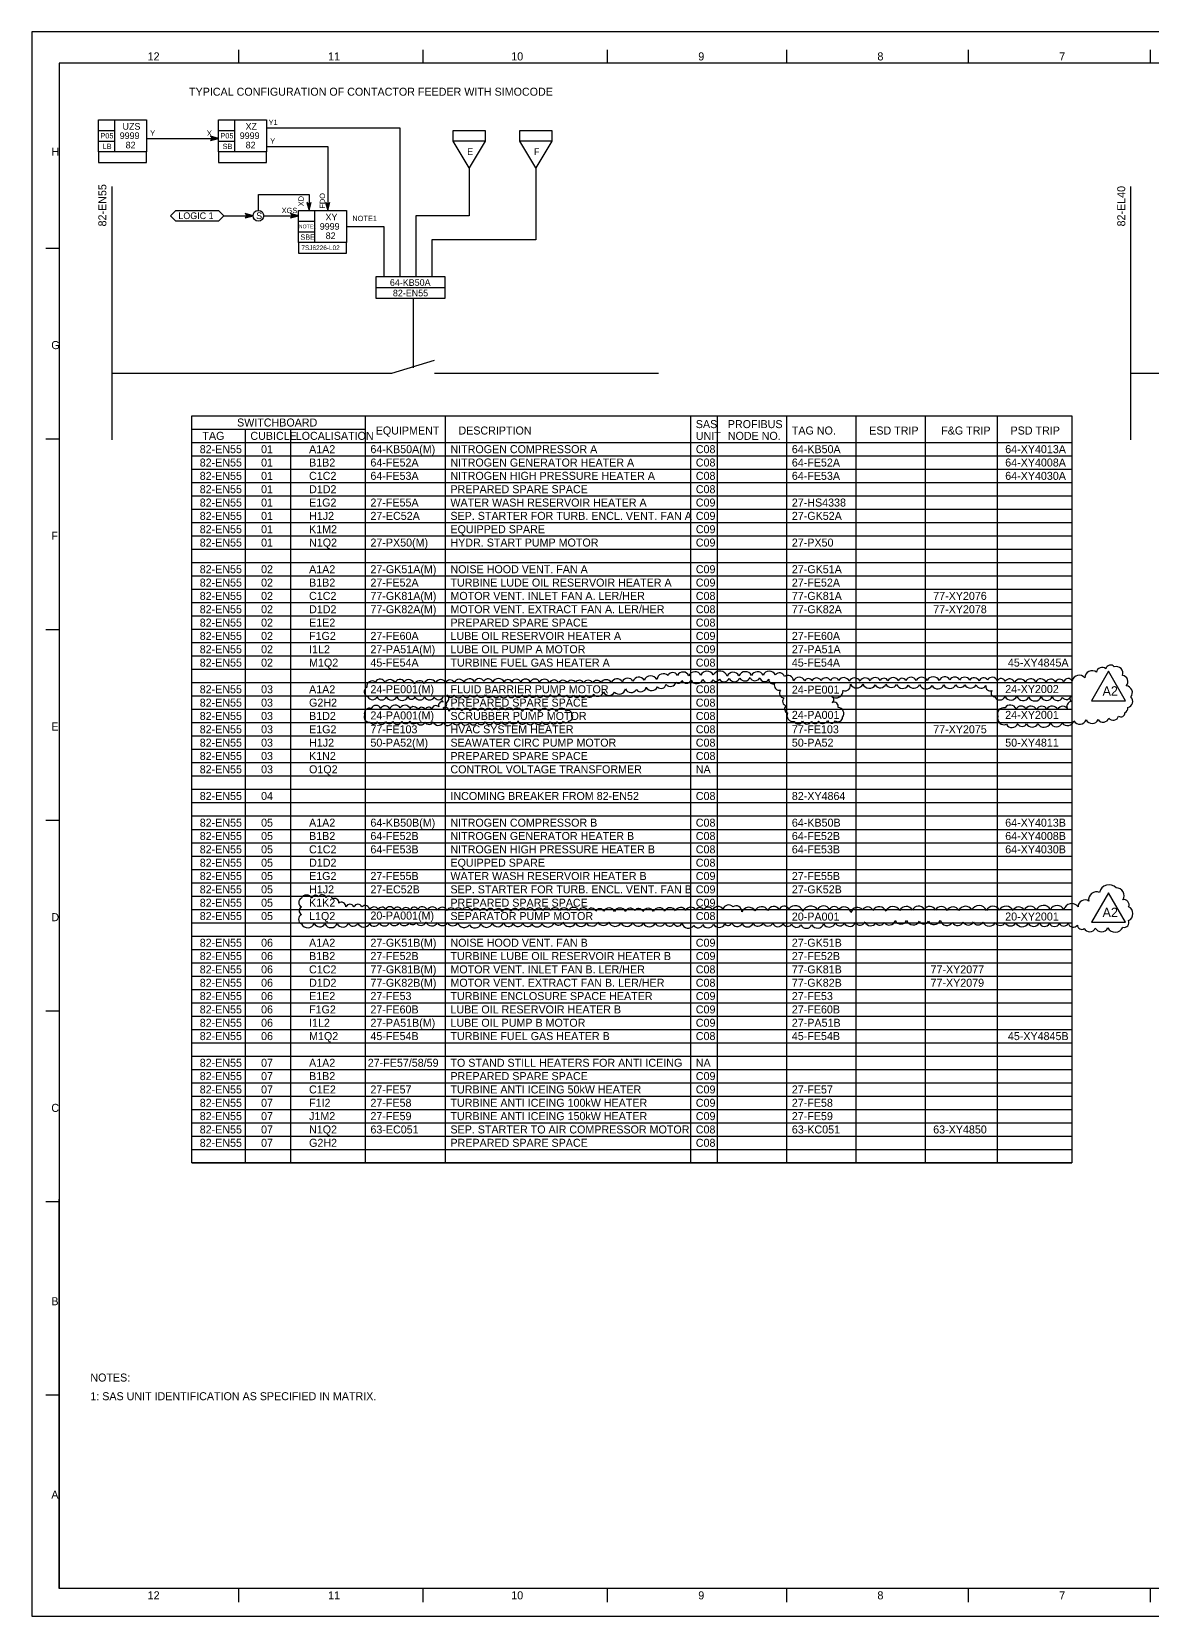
# Model space of a CAD drawing. Extents: x 0 to 841, y 0 to 594.
# Drawn here: x 0 to 420, y 0 to 594 of the extents above; entities that cross this region are included whole.
import ezdxf

# ---------------------------------------------------------------- set-up
doc = ezdxf.new("R2010")
doc.units = 0
for name, color, linetype in [('01-LIN-025-A', 7, 'Continuous'), ('09-LIN-050-B', 7, 'Continuous'), ('12-LIN-100-A', 7, 'Continuous'), ('36-TXT-035', 7, 'Continuous'), ('46-', 7, 'Continuous'), ('48-BOR-018', 7, 'Continuous'), ('50-REV-035-TRNG', 7, 'Continuous'), ('53-FAB-UD', 7, 'Continuous')]:
    doc.layers.add(name, color=color, linetype=linetype)

msp = doc.modelspace()

# ---------------------------------------------------------------- linework, layer by layer
at = {"layer": '01-LIN-025-A'}
for p, q in [((829.26, 582.23), (10.33, 582.23)), ((10.33, 582.23), (10.33, 10.38)), ((77.49, 587.26), (77.49, 582.23)), ((146.65, 587.26), (146.65, 582.23)), ((215.82, 587.26), (215.82, 582.23)), ((282.98, 587.26), (282.98, 582.23)), ((351.14, 587.26), (351.14, 582.23)), ((419.3, 587.26), (419.3, 582.23)), ((43, 554), (70, 554)), ((30, 536), (30, 441)), ((412, 536), (412, 441)), ((72, 525), (83, 525)), ((87, 525), (100, 525)), ((10.33, 512.76), (5.32, 512.76)), ((143, 494), (143, 468)), ((135, 466), (151.06, 470.82)), ((30, 466), (135, 466)), ((151, 466), (235, 466)), ((412, 466), (517, 466)), ((125, 450), (125, 170)), ((155, 450), (155, 170)), ((247, 450), (247, 170)), ((257, 450), (257, 170)), ((283, 450), (283, 170)), ((309, 450), (309, 170)), ((335, 450), (335, 170)), ((362, 450), (362, 170)), ((10.33, 441.28), (5.32, 441.28)), ((60, 445), (125, 445)), ((60, 440), (390, 440)), ((80, 445), (80, 170)), ((97, 445), (97, 170)), ((60, 435), (390, 435)), ((60, 430), (390, 430)), ((60, 425), (390, 425)), ((60, 420), (390, 420)), ((60, 415), (390, 415)), ((60, 410), (390, 410)), ((60, 405), (390, 405)), ((60, 400), (390, 400)), ((60, 395), (390, 395)), ((60, 390), (390, 390)), ((60, 385), (390, 385)), ((60, 380), (390, 380)), ((60, 375), (390, 375)), ((10.33, 369.8), (5.32, 369.8)), ((60, 370), (390, 370)), ((60, 365), (390, 365)), ((60, 360), (390, 360)), ((60, 355), (390, 355)), ((60, 350), (390, 350)), ((60, 345), (390, 345)), ((60, 340), (390, 340)), ((60, 335), (390, 335)), ((60, 330), (390, 330)), ((60, 325), (390, 325)), ((60, 320), (390, 320)), ((60, 315), (390, 315)), ((60, 310), (390, 310)), ((60, 305), (390, 305)), ((10.33, 298.32), (5.32, 298.32)), ((60, 300), (390, 300)), ((60, 295), (390, 295)), ((60, 290), (390, 290)), ((60, 285), (390, 285)), ((60, 280), (390, 280)), ((60, 275), (390, 275)), ((60, 270), (390, 270)), ((60, 265), (390, 265)), ((60, 260), (390, 260)), ((60, 255), (390, 255)), ((60, 250), (390, 250)), ((60, 245), (390, 245)), ((60, 240), (390, 240)), ((60, 235), (390, 235)), ((10.33, 226.84), (5.32, 226.84)), ((60, 230), (390, 230)), ((60, 225), (390, 225)), ((60, 220), (390, 220)), ((60, 215), (390, 215)), ((60, 210), (390, 210)), ((60, 210), (378, 210)), ((60, 205), (390, 205)), ((60, 200), (390, 200)), ((60, 195), (390, 195)), ((60, 190), (390, 190)), ((60, 185), (390, 185)), ((60, 180), (390, 180)), ((60, 175), (390, 175)), ((60, 170), (390, 170)), ((10.33, 155.36), (5.32, 155.36)), ((10.33, 10.38), (10.33, 156.36)), ((10.33, 82.87), (5.32, 82.87)), ((648.95, 10.38), (10.33, 10.38)), ((77.49, 10.38), (77.49, 5.35)), ((146.65, 10.38), (146.65, 5.35)), ((215.82, 10.38), (215.82, 5.35)), ((282.98, 10.38), (282.98, 5.35)), ((351.14, 10.38), (351.14, 5.35)), ((419.3, 10.38), (419.3, 5.35))]:
    msp.add_line(p, q, dxfattribs=at)
for points in [[(88, 558), (138, 558), (138, 502)], [(88, 551), (111, 551), (111, 527)], [(164, 543), (164, 525), (144, 525), (144, 502)], [(189, 543), (189, 516), (150, 516), (150, 502)], [(85, 527), (85, 533), (104, 533), (104, 527)], [(118, 521), (132, 521), (132, 502)]]:
    msp.add_lwpolyline(points, dxfattribs=at)
msp.add_lwpolyline([(60, 450), (390, 450), (390, 170), (60, 170)], close=True, dxfattribs=at)
at = {"layer": '09-LIN-050-B'}
msp.add_lwpolyline([(0, 0), (841, 0), (841, 594), (0, 594)], close=True, dxfattribs=at)
at = {"layer": '12-LIN-100-A'}
for p, q in [((154.98, 502.05), (128.98, 502.05)), ((128.98, 502.05), (128.98, 494.05)), ((154.98, 494.05), (154.98, 502.05)), ((128.98, 498.05), (154.98, 498.05)), ((128.98, 494.05), (154.98, 494.05))]:
    msp.add_line(p, q, dxfattribs=at)
at = {"layer": '36-TXT-035'}
for points in [[(403.76, 354.24), (397.39, 343.2), (410.14, 343.2)], [(403.76, 271.22), (397.39, 260.18), (410.14, 260.18)]]:
    msp.add_lwpolyline(points, close=True, dxfattribs=at)
for centre, radius, start, end in [((404.52, 354.75), 1.83, 41.05178, 167.80266), ((127.74, 348.52), 2.14, 58.06601, 184.8169), ((130.59, 349.24), 2.04, 20.91132, 147.6622), ((134.36, 349.04), 2.08, 26.62456, 153.37544), ((138.03, 349.29), 1.94, 32.63635, 159.38723), ((141.34, 348.92), 2.19, 13.22604, 139.97692), ((145.4, 348.63), 2.09, 30.81142, 157.5623), ((149.39, 348.76), 2.39, 30.27848, 157.02936), ((153.35, 349.01), 2.13, 26.62456, 153.37544), ((156.87, 349.22), 1.78, 28.2619, 155.01278), ((160.27, 349.2), 2.03, 28.05732, 154.80821), ((164.1, 349.24), 2.23, 29.22833, 155.97922), ((167.82, 349.56), 1.93, 29.63875, 156.38963), ((171.15, 349.51), 1.93, 22.10847, 148.85936), ((175.03, 349.2), 2.33, 26.62456, 153.37544), ((178.56, 349.51), 1.62, 26.62456, 153.37544), ((181.69, 349.4), 1.88, 26.62456, 153.37544), ((185.14, 349.35), 1.98, 26.62456, 153.37544), ((188.67, 349.35), 1.98, 26.62456, 153.37544), ((192.23, 349.17), 2.09, 22.4377, 149.18858), ((195.86, 349.06), 1.93, 25.11642, 151.8673), ((199.19, 349.08), 1.78, 26.62456, 153.37544), ((202.34, 349.15), 1.73, 28.31003, 155.06091), ((205.38, 349.15), 1.73, 24.93909, 151.68997), ((208.62, 349.04), 1.88, 26.62456, 153.37544), ((211.88, 349.07), 1.78, 26.11999, 152.87087), ((215.45, 348.92), 2.18, 27.9574, 154.70828), ((219.51, 349.12), 2.29, 32.14528, 158.89617), ((223.49, 349.43), 2.23, 29.22833, 155.97922), ((227.64, 349.68), 2.35, 32.45378, 159.20466), ((232.06, 349.83), 2.69, 28.78664, 155.53753), ((236.9, 350.86), 2.49, 47.20758, 173.95846), ((240.36, 351.8), 1.98, 26.62456, 153.37544), ((242.5, 351.03), 1.28, 222.28136, 349.03225), ((244.24, 351.58), 2.38, 25.40511, 152.156), ((245.46, 351.69), 1.93, 208.1327, 334.88358), ((248.7, 351.55), 2.54, 28.91624, 155.66712), ((249.36, 352.13), 2.49, 210.12972, 336.8806), ((253.28, 351.71), 2.59, 28.87135, 155.62223), ((253.58, 352.06), 2.13, 205.25999, 332.01088), ((256.57, 351.78), 1.33, 213.20955, 339.96043), ((258.04, 351.37), 2.96, 20.71568, 147.46657), ((259.59, 352.33), 2.03, 209.4883, 336.23918), ((263.03, 351.42), 2.44, 29.01161, 155.7625), ((263.44, 352.62), 2.28, 209.17055, 335.92143), ((267.54, 351.46), 2.64, 27.72678, 154.47766), ((267.38, 352.74), 2.13, 209.35214, 336.10302), ((271.17, 352.74), 2.03, 205.19179, 331.94268), ((272.08, 351.64), 2.44, 27.8186, 154.56949), ((274.82, 352.37), 1.95, 197.64782, 324.3987), ((276.59, 351.71), 2.59, 28.87135, 155.62223), ((277.84, 350.99), 1.45, 170.14255, 296.89344), ((280.35, 351.76), 1.92, 14.41857, 141.16945), ((283.55, 350.6), 2.11, 2.51236, 129.26325), ((287.74, 349.65), 2.33, 26.62456, 153.37544), ((291.19, 350.01), 1.52, 26.62456, 153.37544), ((294.27, 349.83), 1.93, 26.62456, 153.37544), ((297.74, 349.88), 1.93, 28.1327, 154.88358), ((301.03, 349.99), 1.78, 26.62456, 153.37544), ((304.5, 349.67), 2.19, 22.63179, 149.38267), ((308.55, 349.49), 2.28, 26.62456, 153.37544), ((312.5, 349.67), 2.08, 29.41856, 156.16944), ((316.24, 349.79), 2.13, 27.98912, 154.74001), ((319.55, 350.01), 1.62, 24.83381, 151.5847), ((322.97, 349.72), 2.18, 26.62456, 153.37544), ((326.35, 350.04), 1.57, 28.47303, 155.22391), ((329.68, 349.81), 2.18, 26.62456, 153.37544), ((333.67, 349.76), 2.28, 26.62456, 153.37544), ((337.98, 349.65), 2.54, 26.62456, 153.37544), ((342.31, 349.92), 2.24, 30.52687, 157.27775), ((346.01, 350.06), 2.03, 23.76082, 150.5117), ((349.77, 349.92), 2.13, 26.62456, 153.37544), ((353.37, 349.85), 1.98, 22.22381, 148.97469), ((356.91, 350.04), 1.79, 34.7584, 161.50929), ((360.11, 349.97), 2.04, 20.91132, 147.6622), ((363.46, 349.85), 1.68, 23.15472, 149.9056), ((366.66, 349.4), 1.99, 19.31543, 146.06631), ((370.56, 349.1), 2.23, 27.92712, 154.678), ((374.52, 349.26), 2.18, 29.2888, 156.03968), ((378.29, 349.29), 2.13, 23.89698, 150.64786), ((382.07, 349.29), 2.03, 28.05732, 154.80821), ((385.43, 349.51), 1.73, 28.31003, 155.06091), ((388.63, 349.72), 1.79, 33.14737, 159.89826), ((392.75, 350.06), 2.71, 39.62503, 166.37591), ((397.54, 351.74), 2.7, 52.23716, 178.98804), ((401.28, 353.62), 2.1, 46.37989, 173.13078), ((406.62, 353.55), 2.51, 339.97465, 106.72553), ((408.69, 350.4), 2.31, 315.84692, 82.59781), ((126.76, 346.59), 2.1, 123.57431, 250.32519), ((127.74, 345.46), 1.88, 206.62456, 333.37544), ((131.18, 345.5), 1.98, 206.62456, 333.37544), ((134.9, 345.59), 2.18, 206.62456, 333.37544), ((138.93, 345.66), 2.33, 206.62456, 333.37544), ((142.38, 345.3), 1.52, 206.62456, 333.37544), ((145.55, 345.53), 2.03, 206.62456, 333.37544), ((149.14, 345.5), 1.98, 206.62456, 333.37544), ((152.58, 345.46), 1.88, 206.62456, 333.37544), ((154.71, 343.71), 1.01, 116.62456, 243.37544), ((154.83, 344.01), 1.57, 289.18308, 55.93397), ((157.07, 345.99), 1.52, 206.62456, 333.37544), ((160.03, 346.09), 1.78, 206.16257, 332.91345), ((163.02, 345.99), 1.57, 206.62456, 333.37544), ((165.65, 346), 1.42, 210.37552, 337.12641), ((168.54, 346.24), 1.78, 206.62456, 333.37544), ((171.54, 346.02), 1.53, 201.96726, 328.71814), ((174.16, 345.88), 1.47, 206.62456, 333.37544), ((176.97, 345.99), 1.67, 207.16045, 333.91133), ((179.83, 345.93), 1.52, 206.62456, 333.37544), ((182.47, 345.98), 1.47, 209.571, 336.32188), ((185.23, 346.09), 1.57, 206.62456, 333.37544), ((187.98, 345.99), 1.47, 204.23669, 330.98757), ((190.58, 345.94), 1.47, 206.62456, 333.37544), ((193.1, 346.04), 1.43, 212.13114, 338.88202), ((196.02, 346.55), 1.89, 212.79759, 339.54847), ((199.29, 346.27), 1.56, 194.36794, 321.11883), ((201.82, 345.95), 1.47, 206.62456, 333.37544), ((204.37, 345.88), 1.37, 205.49141, 332.2423), ((206.72, 345.82), 1.27, 206.62456, 333.37544), ((209.17, 346.13), 1.59, 214.03676, 340.78764), ((212.29, 347), 2.14, 220.33767, 347.08855), ((216.49, 347.52), 2.33, 205.39979, 332.15067), ((220.29, 348.05), 2.38, 223.04928, 349.80017), ((224.74, 348.52), 2.29, 202.80871, 329.55959), ((228.36, 348.73), 2.14, 219.74326, 346.49415), ((232.47, 349.36), 2.34, 209.11527, 335.86615), ((235.99, 349.7), 1.89, 222.76096, 349.51184), ((239.5, 350.69), 2.12, 219.07073, 345.82161), ((280.29, 349.02), 1.87, 158.74886, 285.49975), ((282.18, 346.07), 1.8, 140.36421, 267.11509), ((301.53, 346.99), 2.72, 235.69051, 2.44139), ((299.5, 343.59), 1.26, 299.63594, 66.38683), ((305.01, 348.96), 2.01, 247.64687, 14.39776), ((309.32, 350.64), 2.64, 206.62456, 333.37544), ((314.06, 350.44), 2.58, 202.22381, 328.97469), ((318.19, 350.29), 2.25, 211.66935, 338.42023), ((322.31, 350.41), 2.24, 204.93909, 331.68997), ((326.56, 350.26), 2.45, 201.98694, 328.73783), ((330.68, 350.23), 2.38, 211.39041, 338.14129), ((335.37, 350.29), 2.65, 200.91132, 327.6622), ((339.73, 350.08), 2.44, 209.72006, 336.47094), ((344.18, 350.29), 2.51, 208.1327, 334.88358), ((348.16, 350.08), 1.91, 206.62456, 333.37544), ((351.99, 350.29), 2.37, 206.62456, 333.37544), ((356.03, 349.96), 2.05, 201.09446, 327.84534), ((359.36, 348.49), 1.64, 166.51049, 293.26137), ((361.04, 346.1), 1.36, 139.44866, 266.19954), ((362.95, 345.75), 2.24, 206.62456, 333.37544), ((367.11, 345.9), 2.44, 208.17344, 334.92432), ((371.65, 345.81), 2.51, 202.10847, 328.85936), ((376.13, 345.75), 2.64, 208.05732, 334.80821), ((380.58, 345.66), 2.31, 206.62456, 333.37544), ((384.65, 345.48), 2.18, 203.15472, 329.9056), ((387.97, 345.48), 1.81, 217.12082, 343.8717), ((390.33, 344.04), 1.13, 123.3313, 250.08218), ((410.16, 346.27), 2.53, 319.05789, 85.80877), ((410.54, 342.94), 2.27, 281.03866, 47.78955), ((126.67, 338.49), 1.97, 70.59628, 197.34716), ((129.1, 339.47), 1.98, 26.62456, 153.37544), ((132.5, 339.42), 1.88, 23.52906, 150.27994), ((136.31, 339.35), 2.24, 31.8214, 158.57228), ((139.91, 339.51), 1.98, 22.22381, 148.97469), ((143.17, 339.26), 1.74, 18.25483, 145.00571), ((146.23, 339.22), 1.52, 30.44041, 157.19129), ((148.8, 339.42), 1.37, 28.74664, 155.49753), ((151.52, 339.83), 1.54, 43.87358, 170.62447), ((153.92, 341.44), 1.4, 76.03646, 202.78735), ((154.28, 341.76), 1.32, 269.0827, 35.83359), ((155.07, 339.35), 1.36, 0.04882, 126.7997), ((157.77, 338.97), 1.39, 37.12082, 163.8717), ((159.99, 338.97), 1.39, 16.1283, 142.87918), ((162.9, 338.63), 1.73, 28.31003, 155.06091), ((165.84, 338.79), 1.57, 28.47303, 155.22391), ((168.63, 338.83), 1.57, 26.62456, 153.37544), ((171.31, 338.9), 1.42, 26.62456, 153.37544), ((173.85, 339.01), 1.37, 30.86292, 157.61381), ((176.27, 339.04), 1.42, 24.5782, 151.32908), ((179.02, 338.9), 1.62, 26.62456, 153.37544), ((182.08, 338.54), 1.94, 19.23126, 145.98214), ((185.66, 338.36), 1.93, 28.1327, 154.88358), ((188.87, 338.44), 1.73, 24.61659, 151.36747), ((192.16, 338.41), 1.88, 29.72006, 156.47094), ((195.25, 338.51), 1.68, 23.36245, 150.11334), ((198.69, 338.33), 2.08, 29.41856, 156.16944), ((201.19, 338.22), 1.32, 354.14126, 120.89215), ((283.24, 343), 1.71, 132.25987, 259.01075), ((283.81, 340.11), 1.52, 126.64003, 253.39092), ((285.43, 337.66), 2.27, 154.11826, 280.86914), ((300.77, 341), 1.64, 346.51049, 113.26137), ((302.3, 338.43), 2.18, 321.63122, 88.3821), ((364.4, 338.23), 2.34, 76.21167, 202.96255), ((366.93, 339.29), 2.32, 21.72319, 148.47408), ((370.88, 339.17), 2.05, 24.77609, 151.52697), ((374.71, 338.96), 2.24, 24.93909, 151.68997), ((378.72, 338.99), 2.18, 28.36107, 155.11196), ((382.61, 338.96), 2.24, 24.93909, 151.68997), ((386.59, 338.93), 2.18, 26.62456, 153.37544), ((390.01, 341.09), 1.89, 91.85958, 218.61046), ((408.39, 338.63), 1.48, 234.03489, 0.78577), ((408.76, 340.58), 2.23, 300.08017, 3.45561), ((126.56, 337.09), 1.95, 155.27133, 282.02222), ((128.26, 335.89), 1.47, 208.60041, 335.3513), ((131.11, 336.09), 1.73, 208.31003, 335.06091), ((134.01, 336.09), 1.52, 208.5346, 335.28548), ((137.08, 336.29), 1.88, 206.62456, 333.37544), ((140.2, 336.29), 1.68, 210.0944, 336.84528), ((143.15, 336), 1.45, 194.52433, 321.27521), ((145.89, 335.95), 1.83, 208.21644, 334.96732), ((149.02, 335.98), 1.67, 208.36107, 335.11196), ((152.47, 336.07), 2.09, 202.4377, 329.18858), ((156.05, 335.95), 2.03, 208.05732, 334.80821), ((159.36, 335.89), 1.67, 208.36107, 335.11196), ((162.56, 335.91), 1.83, 203.44325, 330.19413), ((165.57, 335.77), 1.62, 208.4153, 335.16619), ((168.5, 335.93), 1.68, 210.0944, 336.84528), ((171.63, 336.07), 1.78, 206.62456, 333.37544), ((174.66, 336), 1.62, 206.62456, 333.37544), ((177.56, 336.11), 1.68, 210.0944, 336.84528), ((180.69, 336.36), 1.83, 209.80587, 336.55675), ((184.05, 336.14), 1.75, 196.61201, 323.36289), ((186.93, 335.89), 1.67, 208.36107, 335.11196), ((189.92, 335.98), 1.67, 208.36107, 335.11196), ((192.89, 336), 1.62, 206.62456, 333.37544), ((195.66, 335.93), 1.47, 206.62456, 333.37544), ((198.08, 336), 1.33, 213.20955, 339.96043), ((200.35, 336.11), 1.17, 209.11527, 335.86615), ((201.34, 337.13), 1.5, 272.67198, 39.42287), ((287.42, 336.28), 1.78, 208.74664, 335.49753), ((290.72, 336.31), 1.85, 204.5782, 331.32908), ((293.67, 336.17), 1.52, 209.11527, 335.86615), ((296.64, 336.49), 1.85, 210.71207, 337.46296), ((299.86, 336.46), 1.65, 204.33288, 331.08376), ((302.3, 337.05), 1.71, 234.18833, 0.93921), ((364.58, 336.64), 2.43, 163.81384, 290.56472), ((367.49, 335.55), 2.38, 209.80587, 336.55675), ((371.32, 335.43), 1.85, 206.62456, 333.37544), ((375.1, 335.66), 2.37, 206.62456, 333.37544), ((379.52, 335.9), 2.64, 209.4883, 336.23918), ((384.17, 335.96), 2.51, 206.62456, 333.37544), ((388.39, 336.34), 2.48, 217.34256, 344.09345), ((392.99, 336.99), 2.58, 211.02531, 337.77619), ((397.58, 337.2), 2.51, 208.1327, 334.88358), ((401.71, 337.43), 2.27, 214.99429, 341.74517), ((405.51, 337.99), 2.08, 217.58361, 344.33449), ((403.91, 270.65), 3.58, 42.24247, 168.99336), ((101.94, 267.58), 1.8, 116.62456, 243.37544), ((103.06, 268.22), 2.16, 26.6401, 153.39098), ((106.42, 268.82), 1.48, 38.83055, 165.58143), ((108.9, 268.91), 1.57, 20.91132, 147.6622), ((111.44, 268.58), 1.4, 13.74375, 140.49464), ((113.57, 267.56), 1.55, 352.92216, 119.67304), ((116.12, 265.99), 1.71, 359.28745, 126.03833), ((394.84, 266.02), 2.52, 54.35231, 181.10319), ((399.17, 268.67), 2.92, 65.2974, 192.04828), ((406.71, 270.19), 2.86, 326.35793, 93.10882), ((409.52, 266.74), 1.91, 336.10894, 102.85982), ((102.02, 261.3), 1.98, 116.62456, 243.37544), ((101.86, 264.52), 1.62, 116.62456, 243.37544), ((119.33, 265.21), 1.68, 26.62456, 153.37544), ((122.33, 265.21), 1.68, 26.62456, 153.37544), ((125.01, 264.68), 1.75, 5.94257, 132.69345), ((128.38, 264.09), 1.8, 27.8705, 154.62139), ((131.38, 264.27), 1.56, 28.05732, 154.80821), ((134.31, 264.27), 1.72, 27.92712, 154.678), ((137.2, 264.16), 1.65, 19.83245, 146.58333), ((140.32, 263.93), 1.76, 26.62456, 153.37544), ((143.41, 264.18), 1.61, 33.58073, 160.33161), ((146.44, 264), 2, 21.02262, 147.77351), ((150.23, 263.76), 2.15, 26.62456, 153.37544), ((153.91, 263.77), 2.01, 24.9522, 151.70308), ((157.21, 263.93), 1.62, 28.4153, 155.16619), ((159.99, 264.03), 1.52, 26.62456, 153.37544), ((163.08, 263.62), 2.04, 20.91132, 147.6622), ((166.61, 263.64), 1.78, 29.89657, 156.64745), ((169.36, 263.87), 1.37, 24.50247, 151.25336), ((172.03, 263.78), 1.57, 28.47303, 155.22391), ((174.82, 263.59), 1.69, 19.71014, 146.46102), ((178.09, 263.44), 1.83, 29.80587, 156.55675), ((181.17, 263.71), 1.63, 30.20256, 156.95344), ((183.98, 263.93), 1.52, 30.44041, 157.19129), ((186.81, 263.78), 1.78, 21.72319, 148.47408), ((190.08, 263.68), 1.78, 28.2619, 155.01278), ((193.16, 263.82), 1.67, 28.36107, 155.11196), ((196.24, 263.75), 1.83, 25.03268, 151.78356), ((199.58, 263.68), 1.88, 26.62456, 153.37544), ((203.2, 263.55), 2.18, 26.62456, 153.37544), ((206.81, 263.75), 1.83, 28.21644, 154.96732), ((209.89, 263.71), 1.73, 21.57977, 148.33065), ((213, 263.59), 1.67, 26.62456, 153.37544), ((216.47, 263.3), 2.23, 25.322, 152.07288), ((220.52, 263.23), 2.28, 26.62456, 153.37544), ((224.4, 263.5), 1.98, 31.02531, 157.77619), ((227.53, 263.64), 1.68, 21.42772, 148.1786), ((231.07, 263.21), 2.23, 25.322, 152.07288), ((235.26, 263.19), 2.39, 29.06234, 155.81323), ((239.36, 263.39), 2.23, 27.92712, 154.678), ((243.33, 263.55), 2.18, 29.2888, 156.03968), ((247.12, 263.73), 2.08, 28.02239, 154.77327), ((250.47, 264), 1.67, 28.36107, 155.11196), ((253.62, 263.96), 1.88, 26.62456, 153.37544), ((257.3, 263.91), 2.18, 29.2888, 156.03968), ((261.31, 264.54), 2.15, 41.49701, 168.2479), ((264.12, 264.18), 2.16, 357.17241, 123.9233), ((268.81, 263.03), 2.75, 30.86292, 157.61381), ((273.62, 263.32), 2.69, 28.78664, 155.53753), ((278.18, 263.68), 2.39, 30.27848, 157.02936), ((282.14, 264.15), 2.04, 32.16877, 158.91965), ((286.24, 263.38), 3.01, 15.07797, 141.82886), ((292.08, 263.14), 3.11, 34.13567, 160.88656), ((296.88, 263.78), 2.49, 26.62456, 153.37544), ((300.9, 264.07), 1.98, 28.85407, 155.60495), ((304.61, 263.31), 2.62, 12.16946, 138.92034), ((309.58, 263.24), 2.49, 38.80422, 165.5551), ((313.43, 263.73), 2.18, 23.96032, 150.7112), ((317.8, 263.25), 2.74, 23.44325, 150.19413), ((322.97, 263.18), 2.89, 29.63875, 156.38963), ((327.87, 263.48), 2.64, 27.72678, 154.47766), ((332.49, 263.73), 2.49, 30.12972, 156.8806), ((336.66, 263.8), 2.34, 22.89143, 149.64231), ((341.02, 263.55), 2.49, 25.45487, 152.20576), ((345.41, 263.48), 2.44, 25.43051, 152.1814), ((350.09, 263.46), 2.69, 29.86577, 156.61665), ((355.14, 263.32), 3.1, 24.74581, 151.49669), ((360.38, 263.46), 2.69, 27.70599, 154.45687), ((365.3, 263.32), 2.89, 24.61407, 151.36495), ((370.06, 263.57), 2.34, 29.11527, 155.86615), ((374.39, 263.62), 2.54, 27.77086, 154.52174), ((379.33, 263.5), 2.99, 27.59603, 154.34692), ((384.5, 263.68), 2.79, 27.66667, 154.41755), ((389.89, 264.13), 3.04, 37.08057, 163.83145), ((409.98, 263.39), 2.89, 296.62456, 63.37544), ((103.5, 260.83), 2.7, 208.78245, 335.53334), ((107.99, 260.63), 2.23, 204.02078, 330.77167), ((112.23, 260.74), 2.59, 207.74838, 334.49927), ((116.67, 260.74), 2.38, 207.844, 334.59489), ((120.53, 260.63), 1.93, 208.1327, 334.88358), ((124.54, 260.83), 2.49, 204.28616, 331.03705), ((128.46, 260.67), 2.03, 210.9157, 337.66659), ((132.22, 260.9), 2.13, 207.98912, 334.74001), ((135.94, 260.94), 2.03, 208.05732, 334.80821), ((139.68, 261.03), 2.13, 206.62456, 333.37544), ((142.86, 260.72), 1.42, 206.62456, 333.37544), ((145.96, 261.06), 2.08, 208.02239, 334.77327), ((150, 261.19), 2.38, 205.40511, 332.156), ((153.96, 261.01), 2.08, 206.62456, 333.37544), ((157.8, 261.01), 2.18, 205.29172, 332.0426), ((162.13, 260.74), 2.52, 197.34771, 324.09859), ((166.25, 260.42), 2.39, 209.06234, 335.81323), ((170.49, 260.65), 2.39, 210.27848, 337.02936), ((174.73, 260.85), 2.34, 209.11527, 335.86615), ((178.81, 260.65), 2.09, 201.04978, 327.80066), ((182.32, 260.58), 2.03, 210.9157, 337.66659), ((185.97, 260.47), 1.89, 200.45153, 327.20241), ((189.38, 260.47), 2.08, 209.41856, 336.16944), ((193.5, 260.97), 2.59, 211.11125, 337.86213), ((197.49, 260.9), 1.83, 209.80587, 336.55675), ((201.62, 261.17), 2.65, 202.22381, 328.97469), ((205.9, 260.88), 2.28, 207.89818, 334.64907), ((210.05, 261.17), 2.44, 211.39041, 338.14129), ((214.38, 261.24), 2.28, 205.35093, 332.10182), ((218.73, 261.17), 2.54, 203.18933, 329.94021), ((223.11, 261.1), 2.49, 208.96295, 335.71384), ((227.44, 260.94), 2.24, 202.72225, 329.47313), ((231.54, 260.9), 2.43, 206.62456, 333.37544), ((235.53, 260.83), 2.08, 209.41856, 336.16944), ((239.23, 260.6), 1.89, 198.92496, 325.67584), ((242.24, 260.38), 1.68, 210.0944, 336.84528), ((246.19, 260.47), 2.52, 197.34771, 324.09859), ((249.84, 259.97), 1.88, 211.26217, 338.01306), ((253.58, 260.38), 2.28, 209.17055, 335.92143), ((257.73, 260.54), 2.33, 207.8705, 334.62139), ((261.04, 260.42), 1.49, 216.41144, 343.16232), ((264.5, 260.79), 2.19, 201.30755, 328.05843), ((268.38, 260.69), 2.28, 207.89818, 334.64907), ((272.28, 260.81), 2.14, 210.71207, 337.46296), ((276.13, 260.76), 2.03, 202.33341, 329.0843), ((279.81, 260.63), 2.13, 205.25999, 332.01088), ((283.3, 260.38), 1.78, 204.98722, 331.7381), ((286.72, 260.24), 1.99, 200.76583, 327.51672), ((290.44, 260.2), 2.28, 206.62456, 333.37544), ((294.61, 260.47), 2.49, 211.29358, 338.04447), ((299.01, 260.81), 2.44, 211.39041, 338.14129), ((302.98, 260.69), 1.88, 205.07568, 331.82656), ((306.69, 261.01), 2.39, 210.27848, 337.02936), ((310.62, 261.06), 1.98, 209.5616, 336.31248), ((314.54, 261.15), 2.29, 202.80871, 329.55959), ((318.03, 260.81), 1.73, 208.31003, 335.06091), ((321.5, 261.49), 2.37, 216.49488, 343.24576), ((325.9, 261.87), 2.38, 206.62456, 333.37544), ((330.5, 261.87), 2.69, 203.38335, 330.13423), ((334.51, 261.37), 1.88, 206.62456, 333.37544), ((338.34, 261.78), 2.49, 210.12972, 336.8806), ((343.13, 261.6), 2.62, 197.70554, 324.45642), ((347.21, 261.17), 2.23, 209.22833, 335.97922), ((351.13, 261.26), 2.13, 207.98912, 334.74001), ((354.91, 261.17), 2.03, 203.76082, 330.5117), ((359.02, 261.28), 2.59, 205.50073, 332.25162), ((363.12, 260.99), 2.03, 206.62456, 333.37544), ((367, 261.06), 2.28, 205.35093, 332.10182), ((371.37, 261.06), 2.59, 204.37777, 331.12865), ((375.66, 260.88), 2.28, 207.89818, 334.64907), ((379.72, 260.79), 2.18, 203.96032, 330.7112), ((383.48, 260.65), 2.08, 206.62456, 333.37544), ((386.95, 260.58), 1.83, 208.21644, 334.96732), ((390.51, 260.31), 1.97, 194.73051, 321.4814), ((393.64, 259.08), 1.59, 180.04882, 306.7997), ((396.63, 258.95), 2.34, 209.11527, 335.86615), ((401.09, 259.22), 2.64, 207.72678, 334.47766), ((406.24, 259.58), 3.15, 208.47303, 335.22391), ((409.55, 260.08), 1.87, 256.03646, 22.78735)]:
    msp.add_arc(centre, radius, start, end, dxfattribs=at)
at = {"layer": '46-'}
for p, q in [((70, 554), (67, 554.8)), ((67, 554.8), (67.8, 554)), ((67.8, 554), (67, 553.2)), ((67, 553.2), (70, 554)), ((69.6, 554), (67.4, 554.6)), ((67.4, 554.6), (68, 554)), ((68, 554), (67.4, 553.4)), ((67.4, 553.4), (69.6, 554)), ((69.2, 554), (67.8, 554.4)), ((67.8, 554.4), (68.2, 554)), ((68.2, 554), (67.8, 553.6)), ((67.8, 553.6), (69.2, 554)), ((68.8, 554), (68.2, 554.2)), ((68.2, 554.2), (68.4, 554)), ((68.4, 554), (68.2, 553.8)), ((68.2, 553.8), (68.8, 554)), ((104, 529.2), (103.2, 530)), ((103.2, 530), (104, 527)), ((104, 529), (103.4, 529.6)), ((103.4, 529.6), (104, 527.4)), ((104, 528.8), (103.6, 529.2)), ((103.6, 529.2), (104, 527.8)), ((104, 528.6), (103.8, 528.8)), ((103.8, 528.8), (104, 528.2)), ((104, 527), (104.8, 530)), ((104.8, 530), (104, 529.2)), ((104, 527.4), (104.6, 529.6)), ((104.6, 529.6), (104, 529)), ((104, 527.8), (104.4, 529.2)), ((104.4, 529.2), (104, 528.8)), ((104, 528.2), (104.2, 528.8)), ((104.2, 528.8), (104, 528.6)), ((111, 529.2), (110.2, 530)), ((110.2, 530), (111, 527)), ((111, 529), (110.4, 529.6)), ((110.4, 529.6), (111, 527.4)), ((111, 528.8), (110.6, 529.2)), ((110.6, 529.2), (111, 527.8)), ((111, 528.6), (110.8, 528.8)), ((110.8, 528.8), (111, 528.2)), ((111, 527), (111.8, 530)), ((111.8, 530), (111, 529.2)), ((111, 527.4), (111.6, 529.6)), ((111.6, 529.6), (111, 529)), ((111, 527.8), (111.4, 529.2)), ((111.4, 529.2), (111, 528.8)), ((111, 528.2), (111.2, 528.8)), ((111.2, 528.8), (111, 528.6)), ((83, 525), (80, 525.8)), ((80, 525.8), (80.8, 525)), ((80.8, 525), (80, 524.2)), ((80, 524.2), (83, 525)), ((82.6, 525), (80.4, 525.6)), ((80.4, 525.6), (81, 525)), ((81, 525), (80.4, 524.4)), ((80.4, 524.4), (82.6, 525)), ((82.2, 525), (80.8, 525.4)), ((80.8, 525.4), (81.2, 525)), ((81.2, 525), (80.8, 524.6)), ((80.8, 524.6), (82.2, 525)), ((81.8, 525), (81.2, 525.2)), ((81.2, 525.2), (81.4, 525)), ((81.4, 525), (81.2, 524.8)), ((81.2, 524.8), (81.8, 525)), ((100, 525), (97, 525.8)), ((97, 525.8), (97.8, 525)), ((97.8, 525), (97, 524.2)), ((97, 524.2), (100, 525)), ((99.6, 525), (97.4, 525.6)), ((97.4, 525.6), (98, 525)), ((98, 525), (97.4, 524.4)), ((97.4, 524.4), (99.6, 525)), ((99.2, 525), (97.8, 525.4)), ((97.8, 525.4), (98.2, 525)), ((98.2, 525), (97.8, 524.6)), ((97.8, 524.6), (99.2, 525)), ((98.8, 525), (98.2, 525.2)), ((98.2, 525.2), (98.4, 525)), ((98.4, 525), (98.2, 524.8)), ((98.2, 524.8), (98.8, 525))]:
    msp.add_line(p, q, dxfattribs=at)
at = {"layer": '48-BOR-018'}
for p, q in [((25, 561), (43, 561)), ((25, 549), (25, 561)), ((31, 561), (31, 549)), ((43, 561), (43, 549)), ((70, 561), (88, 561)), ((70, 549), (70, 561)), ((76, 561), (76, 549)), ((88, 561), (88, 549)), ((25, 557), (31, 557)), ((25, 553), (31, 553)), ((70, 557), (76, 557)), ((70, 553), (76, 553)), ((43, 549), (25, 549)), ((25, 549), (25, 545)), ((43, 545), (43, 549)), ((88, 549), (70, 549)), ((70, 549), (70, 545)), ((88, 545), (88, 549)), ((25, 545), (43, 545)), ((70, 545), (88, 545)), ((52, 525), (54, 527)), ((54, 523), (52, 525)), ((54, 527), (70, 527)), ((70, 523), (54, 523)), ((70, 527), (72, 525)), ((72, 525), (70, 523)), ((100, 527), (118, 527)), ((100, 515), (100, 527)), ((100, 523), (106, 523)), ((106, 527), (106, 515)), ((118, 527), (118, 515)), ((100, 519), (106, 519)), ((118, 515), (100, 515)), ((100, 515), (100, 511)), ((100, 511), (118, 511)), ((118, 511), (118, 515))]:
    msp.add_line(p, q, dxfattribs=at)
msp.add_circle((85, 525), 2, dxfattribs=at)
at = {"layer": '53-FAB-UD'}
for p, q in [((158, 557), (170, 557)), ((158, 553), (158, 557)), ((170, 553), (158, 553)), ((164, 543), (158, 553)), ((170, 553), (164, 543)), ((170, 557), (170, 553)), ((183, 557), (195, 557)), ((183, 553), (183, 557)), ((195, 553), (183, 553)), ((189, 543), (183, 553)), ((195, 553), (189, 543)), ((195, 557), (195, 553))]:
    msp.add_line(p, q, dxfattribs=at)

# ---------------------------------------------------------------- texts
at = {"layer": '01-LIN-025-A'}
for s, height, p in [('12', 3.02, (43.46, 583.23)), ('11', 3.02, (111.13, 583.23)), ('10', 3.02, (179.78, 583.23)), ('9', 3.02, (249.92, 583.23)), ('8', 3.02, (317.08, 583.23)), ('7', 3.02, (385.24, 583.23)), ('TYPICAL CONFIGURATION OF CONTACTOR FEEDER WITH SIMOCODE', 3, (59, 570)), ('H', 3.02, (7.36, 547.49)), ('G', 3.02, (7.36, 475.01)), ('SWITCHBOARD', 3, (77, 446)), ('EQUIPMENT', 3, (129, 443)), ('DESCRIPTION', 3, (160, 443)), ('SAS', 3, (249, 445.4)), ('PROFIBUS', 3, (261, 445.4)), ('TAG NO.', 3, (285, 443)), ('ESD TRIP', 3, (314, 443)), ('F&G TRIP', 3, (341, 443)), ('PSD TRIP', 3, (367, 443)), ('TAG', 3, (64, 441)), ('CUBICLE', 3, (82, 441)), ('LOCALISATION', 3, (99, 441)), ('UNIT', 3, (249, 441)), ('NODE NO.', 3, (261, 441)), ('82-EN55', 3, (63, 436)), ('82-EN55', 3, (63, 431)), ('01', 3, (86, 436)), ('01', 3, (86, 431)), ('A1A2', 3, (104, 436)), ('B1B2', 3, (104, 431)), ('64-KB50A(M)', 3, (127, 436)), ('64-FE52A', 3, (127, 431)), ('NITROGEN COMPRESSOR A', 3, (157, 436)), ('NITROGEN GENERATOR HEATER A', 3, (157, 431)), ('C08', 3, (249, 436)), ('C08', 3, (249, 431)), ('64-KB50A', 3, (285, 436)), ('64-FE52A', 3, (285, 431)), ('64-XY4013A', 3, (365, 436)), ('64-XY4008A', 3, (365, 431)), ('82-EN55', 3, (63, 426)), ('01', 3, (86, 426)), ('C1C2', 3, (104, 426)), ('64-FE53A', 3, (127, 426)), ('NITROGEN HIGH PRESSURE HEATER A', 3, (157, 426)), ('C08', 3, (249, 426)), ('64-FE53A', 3, (285, 426)), ('64-XY4030A', 3, (365, 426)), ('82-EN55', 3, (63, 421)), ('01', 3, (86, 421)), ('D1D2', 3, (104, 421)), ('PREPARED SPARE SPACE', 3, (157, 421)), ('C08', 3, (249, 421)), ('82-EN55', 3, (63, 416)), ('01', 3, (86, 416)), ('E1G2', 3, (104, 416)), ('27-FE55A', 3, (127, 416)), ('WATER WASH RESERVOIR HEATER A', 3, (157, 416)), ('C09', 3, (249, 416)), ('27-HS4338', 3, (285, 416)), ('82-EN55', 3, (63, 411)), ('01', 3, (86, 411)), ('H1J2', 3, (104, 411)), ('27-EC52A', 3, (127, 411)), ('SEP. STARTER FOR TURB. ENCL. VENT. FAN A', 3, (157, 411)), ('C09', 3, (249, 411)), ('27-GK52A', 3, (285, 411)), ('F', 3.02, (7.36, 403.53)), ('82-EN55', 3, (63, 406)), ('82-EN55', 3, (63, 401)), ('01', 3, (86, 406)), ('01', 3, (86, 401)), ('K1M2', 3, (104, 406)), ('N1Q2', 3, (104, 401)), ('27-PX50(M)', 3, (127, 401)), ('EQUIPPED SPARE', 3, (157, 406)), ('HYDR. START PUMP MOTOR', 3, (157, 401)), ('C09', 3, (249, 406)), ('C09', 3, (249, 401)), ('27-PX50', 3, (285, 401)), ('82-EN55', 3, (63, 391)), ('02', 3, (86, 391)), ('A1A2', 3, (104, 391)), ('27-GK51A(M)', 3, (127, 391)), ('NOISE HOOD VENT. FAN A', 3, (157, 391)), ('C09', 3, (249, 391)), ('27-GK51A', 3, (285, 391)), ('82-EN55', 3, (63, 386)), ('02', 3, (86, 386)), ('B1B2', 3, (104, 386)), ('27-FE52A', 3, (127, 386)), ('TURBINE LUDE OIL RESERVOIR HEATER A', 3, (157, 386)), ('C09', 3, (249, 386)), ('27-FE52A', 3, (285, 386)), ('82-EN55', 3, (63, 381)), ('02', 3, (86, 381)), ('C1C2', 3, (104, 381)), ('77-GK81A(M)', 3, (127, 381)), ('MOTOR VENT. INLET FAN A. LER/HER', 3, (157, 381)), ('C08', 3, (249, 381)), ('77-GK81A', 3, (285, 381)), ('77-XY2076', 3, (338, 381)), ('82-EN55', 3, (63, 376)), ('02', 3, (86, 376)), ('D1D2', 3, (104, 376)), ('77-GK82A(M)', 3, (127, 376)), ('MOTOR VENT. EXTRACT FAN A. LER/HER', 3, (157, 376)), ('C08', 3, (249, 376)), ('77-GK82A', 3, (285, 376)), ('77-XY2078', 3, (338, 376)), ('82-EN55', 3, (63, 371)), ('82-EN55', 3, (63, 366)), ('02', 3, (86, 371)), ('02', 3, (86, 366)), ('E1E2', 3, (104, 371)), ('F1G2', 3, (104, 366)), ('27-FE60A', 3, (127, 366)), ('PREPARED SPARE SPACE', 3, (157, 371)), ('LUBE OIL RESERVOIR HEATER A', 3, (157, 366)), ('C08', 3, (249, 371)), ('C09', 3, (249, 366)), ('27-FE60A', 3, (285, 366)), ('82-EN55', 3, (63, 361)), ('02', 3, (86, 361)), ('I1L2', 3, (104, 361)), ('27-PA51A(M)', 3, (127, 361)), ('LUBE OIL PUMP A MOTOR', 3, (157, 361)), ('C09', 3, (249, 361)), ('27-PA51A', 3, (285, 361)), ('82-EN55', 3, (63, 356)), ('02', 3, (86, 356)), ('M1Q2', 3, (104, 356)), ('45-FE54A', 3, (127, 356)), ('TURBINE FUEL GAS HEATER A', 3, (157, 356)), ('C08', 3, (249, 356)), ('45-FE54A', 3, (285, 356)), ('45-XY4845A', 3, (366, 356)), ('82-EN55', 3, (63, 346)), ('03', 3, (86, 346)), ('A1A2', 3, (104, 346)), ('24-PE001(M)', 3, (127, 346.03)), ('FLUID BARRIER PUMP MOTOR', 3, (157, 346)), ('C08', 3, (249, 346)), ('24-PE001', 3, (285, 345.87)), ('24-XY2002', 3, (365, 346.09)), ('82-EN55', 3, (63, 341)), ('82-EN55', 3, (63, 336)), ('03', 3, (86, 341)), ('03', 3, (86, 336)), ('G2H2', 3, (104, 341)), ('B1D2', 3, (104, 336)), ('24-PA001(M)', 3, (127, 336.2)), ('SCRUBBER PUMP MOTOR', 3, (157, 336)), ('PREPARED SPARE SPACE', 3, (157, 341)), ('C08', 3, (249, 341)), ('C08', 3, (249, 336)), ('24-PA001', 3, (285, 336.4)), ('24-XY2001', 3, (365, 336.41)), ('E', 3.02, (7.36, 332.04)), ('82-EN55', 3, (63, 331)), ('03', 3, (86, 331)), ('E1G2', 3, (104, 331)), ('77-FE103', 3, (127, 331)), ('HVAC SYSTEM HEATER', 3, (157, 331)), ('C08', 3, (249, 331)), ('77-FE103', 3, (285, 331)), ('77-XY2075', 3, (338, 331)), ('82-EN55', 3, (63, 326)), ('03', 3, (86, 326)), ('H1J2', 3, (104, 326)), ('50-PA52(M)', 3, (127, 326)), ('SEAWATER CIRC PUMP MOTOR', 3, (157, 326)), ('C08', 3, (249, 326)), ('50-PA52', 3, (285, 326)), ('50-XY4811', 3, (365, 326)), ('82-EN55', 3, (63, 321)), ('03', 3, (86, 321)), ('K1N2', 3, (104, 321)), ('PREPARED SPARE SPACE', 3, (157, 321)), ('C08', 3, (249, 321)), ('82-EN55', 3, (63, 316)), ('03', 3, (86, 316)), ('O1Q2', 3, (104, 316)), ('CONTROL VOLTAGE TRANSFORMER', 3, (157, 316)), ('NA', 3, (249, 316)), ('82-EN55', 3, (63, 306)), ('04', 3, (86, 306)), ('INCOMING BREAKER FROM 82-EN52', 3, (157, 306)), ('C08', 3, (249, 306)), ('82-XY4864', 3, (285, 306)), ('82-EN55', 3, (63, 296)), ('05', 3, (86, 296)), ('A1A2', 3, (104, 296)), ('64-KB50B(M)', 3, (127, 296)), ('NITROGEN COMPRESSOR B', 3, (157, 296)), ('C08', 3, (249, 296)), ('64-KB50B', 3, (285, 296)), ('64-XY4013B', 3, (365, 296)), ('82-EN55', 3, (63, 291)), ('05', 3, (86, 291)), ('B1B2', 3, (104, 291)), ('64-FE52B', 3, (127, 291)), ('NITROGEN GENERATOR HEATER B', 3, (157, 291)), ('C08', 3, (249, 291)), ('64-FE52B', 3, (285, 291)), ('64-XY4008B', 3, (365, 291)), ('82-EN55', 3, (63, 286)), ('05', 3, (86, 286)), ('C1C2', 3, (104, 286)), ('64-FE53B', 3, (127, 286)), ('NITROGEN HIGH PRESSURE HEATER B', 3, (157, 286)), ('C08', 3, (249, 286)), ('64-FE53B', 3, (285, 286)), ('64-XY4030B', 3, (365, 286)), ('82-EN55', 3, (63, 281)), ('05', 3, (86, 281)), ('D1D2', 3, (104, 281)), ('EQUIPPED SPARE', 3, (157, 281)), ('C08', 3, (249, 281)), ('82-EN55', 3, (63, 276)), ('82-EN55', 3, (63, 271)), ('05', 3, (86, 276)), ('05', 3, (86, 271)), ('E1G2', 3, (104, 276)), ('H1J2', 3, (104, 271)), ('27-FE55B', 3, (127, 276)), ('27-EC52B', 3, (127, 271)), ('WATER WASH RESERVOIR HEATER B', 3, (157, 276)), ('SEP. STARTER FOR TURB. ENCL. VENT. FAN B', 3, (157, 271)), ('C09', 3, (249, 276)), ('C09', 3, (249, 271)), ('27-FE55B', 3, (285, 276)), ('27-GK52B', 3, (285, 271)), ('82-EN55', 3, (63, 266)), ('05', 3, (86, 266)), ('K1K2', 3, (104, 266)), ('PREPARED SPARE SPACE', 3, (157, 266)), ('C09', 3, (249, 266)), ('D', 3.02, (7.36, 260.56)), ('82-EN55', 3, (63, 261)), ('05', 3, (86, 261)), ('L1Q2', 3, (104, 261)), ('20-PA001(M)', 3, (127, 261.17)), ('SEPARATOR PUMP MOTOR', 3, (157, 261)), ('C08', 3, (249, 261)), ('20-PA001', 3, (285, 260.79)), ('20-XY2001', 3, (365, 260.82)), ('82-EN55', 3, (63, 251)), ('06', 3, (86, 251)), ('A1A2', 3, (104, 251)), ('27-GK51B(M)', 3, (127, 251)), ('NOISE HOOD VENT. FAN B', 3, (157, 251)), ('C09', 3, (249, 251)), ('27-GK51B', 3, (285, 251)), ('82-EN55', 3, (63, 246)), ('82-EN55', 3, (63, 241)), ('06', 3, (86, 246)), ('06', 3, (86, 241)), ('C1C2', 3, (104, 241)), ('B1B2', 3, (104, 246)), ('27-FE52B', 3, (127, 246)), ('77-GK81B(M)', 3, (127, 241)), ('TURBINE LUBE OIL RESERVOIR HEATER B', 3, (157, 246)), ('MOTOR VENT. INLET FAN B. LER/HER', 3, (157, 241)), ('C09', 3, (249, 246)), ('C08', 3, (249, 241)), ('27-FE52B', 3, (285, 246)), ('77-GK81B', 3, (285, 241)), ('77-XY2077', 3, (337, 241)), ('82-EN55', 3, (63, 236)), ('06', 3, (86, 236)), ('D1D2', 3, (104, 236)), ('77-GK82B(M)', 3, (127, 236)), ('MOTOR VENT. EXTRACT FAN B. LER/HER', 3, (157, 236)), ('C08', 3, (249, 236)), ('77-GK82B', 3, (285, 236)), ('77-XY2079', 3, (337, 236)), ('82-EN55', 3, (63, 231)), ('06', 3, (86, 231)), ('E1E2', 3, (104, 231)), ('27-FE53', 3, (127, 231)), ('TURBINE ENCLOSURE SPACE HEATER', 3, (157, 231)), ('C09', 3, (249, 231)), ('27-FE53', 3, (285, 231)), ('82-EN55', 3, (63, 226)), ('06', 3, (86, 226)), ('F1G2', 3, (104, 226)), ('27-FE60B', 3, (127, 226)), ('LUBE OIL RESERVOIR HEATER B', 3, (157, 226)), ('C09', 3, (249, 226)), ('27-FE60B', 3, (285, 226)), ('82-EN55', 3, (63, 221)), ('06', 3, (86, 221)), ('I1L2', 3, (104, 221)), ('27-PA51B(M)', 3, (127, 221)), ('LUBE OIL PUMP B MOTOR', 3, (157, 221)), ('C09', 3, (249, 221)), ('27-PA51B', 3, (285, 221)), ('82-EN55', 3, (63, 216)), ('06', 3, (86, 216)), ('M1Q2', 3, (104, 216)), ('45-FE54B', 3, (127, 216)), ('TURBINE FUEL GAS HEATER B', 3, (157, 216)), ('C08', 3, (249, 216)), ('45-FE54B', 3, (285, 216)), ('45-XY4845B', 3, (366, 216)), ('82-EN55', 3, (63, 206)), ('07', 3, (86, 206)), ('A1A2', 3, (104, 206)), ('27-FE57/58/59', 3, (126, 206)), ('TO STAND STILL HEATERS FOR ANTI ICEING', 3, (157, 206)), ('NA', 3, (249, 206)), ('82-EN55', 3, (63, 201)), ('07', 3, (86, 201)), ('B1B2', 3, (104, 201)), ('PREPARED SPARE SPACE', 3, (157, 201)), ('C09', 3, (249, 201)), ('82-EN55', 3, (63, 196)), ('07', 3, (86, 196)), ('C1E2', 3, (104, 196)), ('27-FE57', 3, (127, 196)), ('TURBINE ANTI ICEING 50kW HEATER', 3, (157, 196)), ('C09', 3, (249, 196)), ('27-FE57', 3, (285, 196)), ('C', 3.02, (7.36, 189.08)), ('82-EN55', 3, (63, 191)), ('07', 3, (86, 191)), ('F1I2', 3, (104, 191)), ('27-FE58', 3, (127, 191)), ('TURBINE ANTI ICEING 100kW HEATER', 3, (157, 191)), ('C09', 3, (249, 191)), ('27-FE58', 3, (285, 191)), ('82-EN55', 3, (63, 186)), ('07', 3, (86, 186)), ('J1M2', 3, (104, 186)), ('27-FE59', 3, (127, 186)), ('TURBINE ANTI ICEING 150kW HEATER', 3, (157, 186)), ('C09', 3, (249, 186)), ('27-FE59', 3, (285, 186)), ('82-EN55', 3, (63, 181)), ('82-EN55', 3, (63, 176)), ('07', 3, (86, 181)), ('07', 3, (86, 176)), ('G2H2', 3, (104, 176)), ('N1Q2', 3, (104, 181)), ('63-EC051', 3, (127, 181)), ('SEP. STARTER TO AIR COMPRESSOR MOTOR', 3, (157, 181)), ('PREPARED SPARE SPACE', 3, (157, 176)), ('C08', 3, (249, 181)), ('C08', 3, (249, 176)), ('63-KC051', 3, (285, 181)), ('63-XY4850', 3, (338, 181)), ('B', 3.02, (7.36, 116.6)), ('NOTES:', 3, (22, 88)), ('1: SAS UNIT IDENTIFICATION AS SPECIFIED IN MATRIX.', 3, (22, 81)), ('A', 3.02, (7.36, 44.11)), ('12', 3.02, (43.46, 6.35)), ('11', 3.02, (111.13, 6.35)), ('10', 3.02, (179.78, 6.35)), ('9', 3.02, (249.92, 6.35)), ('8', 3.02, (317.08, 6.35)), ('7', 3.02, (385.24, 6.35))]:
    msp.add_text(s, height=height, dxfattribs=at).set_placement(p)
for s, p in [('82-EN55', (28, 521)), ('82-EL40', (410, 521))]:
    msp.add_text(s, height=3, rotation=90, dxfattribs=at).set_placement(p)
at = {"layer": '12-LIN-100-A'}
for s, p in [('LOGIC 1', (55, 523.75)), ('64-KB50A', (134.3, 498.72)), ('82-EN55', (135.43, 494.78))]:
    msp.add_text(s, height=2.5, dxfattribs=at).set_placement(p)
at = {"layer": '36-TXT-035'}
for p in [(401.5, 345.13), (401.5, 262.11)]:
    msp.add_text('A2', height=3.5, dxfattribs=at).set_placement(p)
at = {"layer": '50-REV-035-TRNG'}
for s, height, p in [('UZS', 2.5, (34.07, 557.25)), ('XZ', 2.5, (80.18, 557.25)), ('Y1', 2, (88.84, 559)), ('P05', 2, (25.75, 554)), ('9999', 2.5, (33, 553.75)), ('82', 2.5, (35.23, 550.25)), ('Y', 2, (44.43, 555)), ('P05', 2, (70.75, 554)), ('9999', 2.5, (78, 553.75)), ('82', 2.5, (80.23, 550.25)), ('Y', 2, (89.43, 552)), ('LB', 2, (26.58, 550)), ('SB', 2, (71.58, 550)), ('S', 2.5, (84.16, 523.75)), ('XGS', 2, (93.72, 526)), ('XY', 2.5, (110.16, 523.25)), ('NOTE1', 2, (120.24, 523)), ('NOTE1', 1.4, (100.17, 520.3)), ('SBE', 2, (100.72, 516)), ('9999', 2.5, (108, 519.75)), ('82', 2.5, (110.23, 516.25)), ('7SJ6226-L02', 1.7496, (101.12, 512.13))]:
    msp.add_text(s, height=height, dxfattribs=at).set_placement(p)
for s, rotation, p in [('X', 180, (67.54, 557)), ('XD', 90, (102, 528.58)), ('FDO', 90, (110, 527.68))]:
    msp.add_text(s, height=2, rotation=rotation, dxfattribs=at).set_placement(p)
at = {"layer": '53-FAB-UD'}
for s, p in [('E', (163.3, 547.75)), ('F', (188.34, 547.75))]:
    msp.add_text(s, height=2.5, dxfattribs=at).set_placement(p)

doc.saveas('drawing.dxf')
